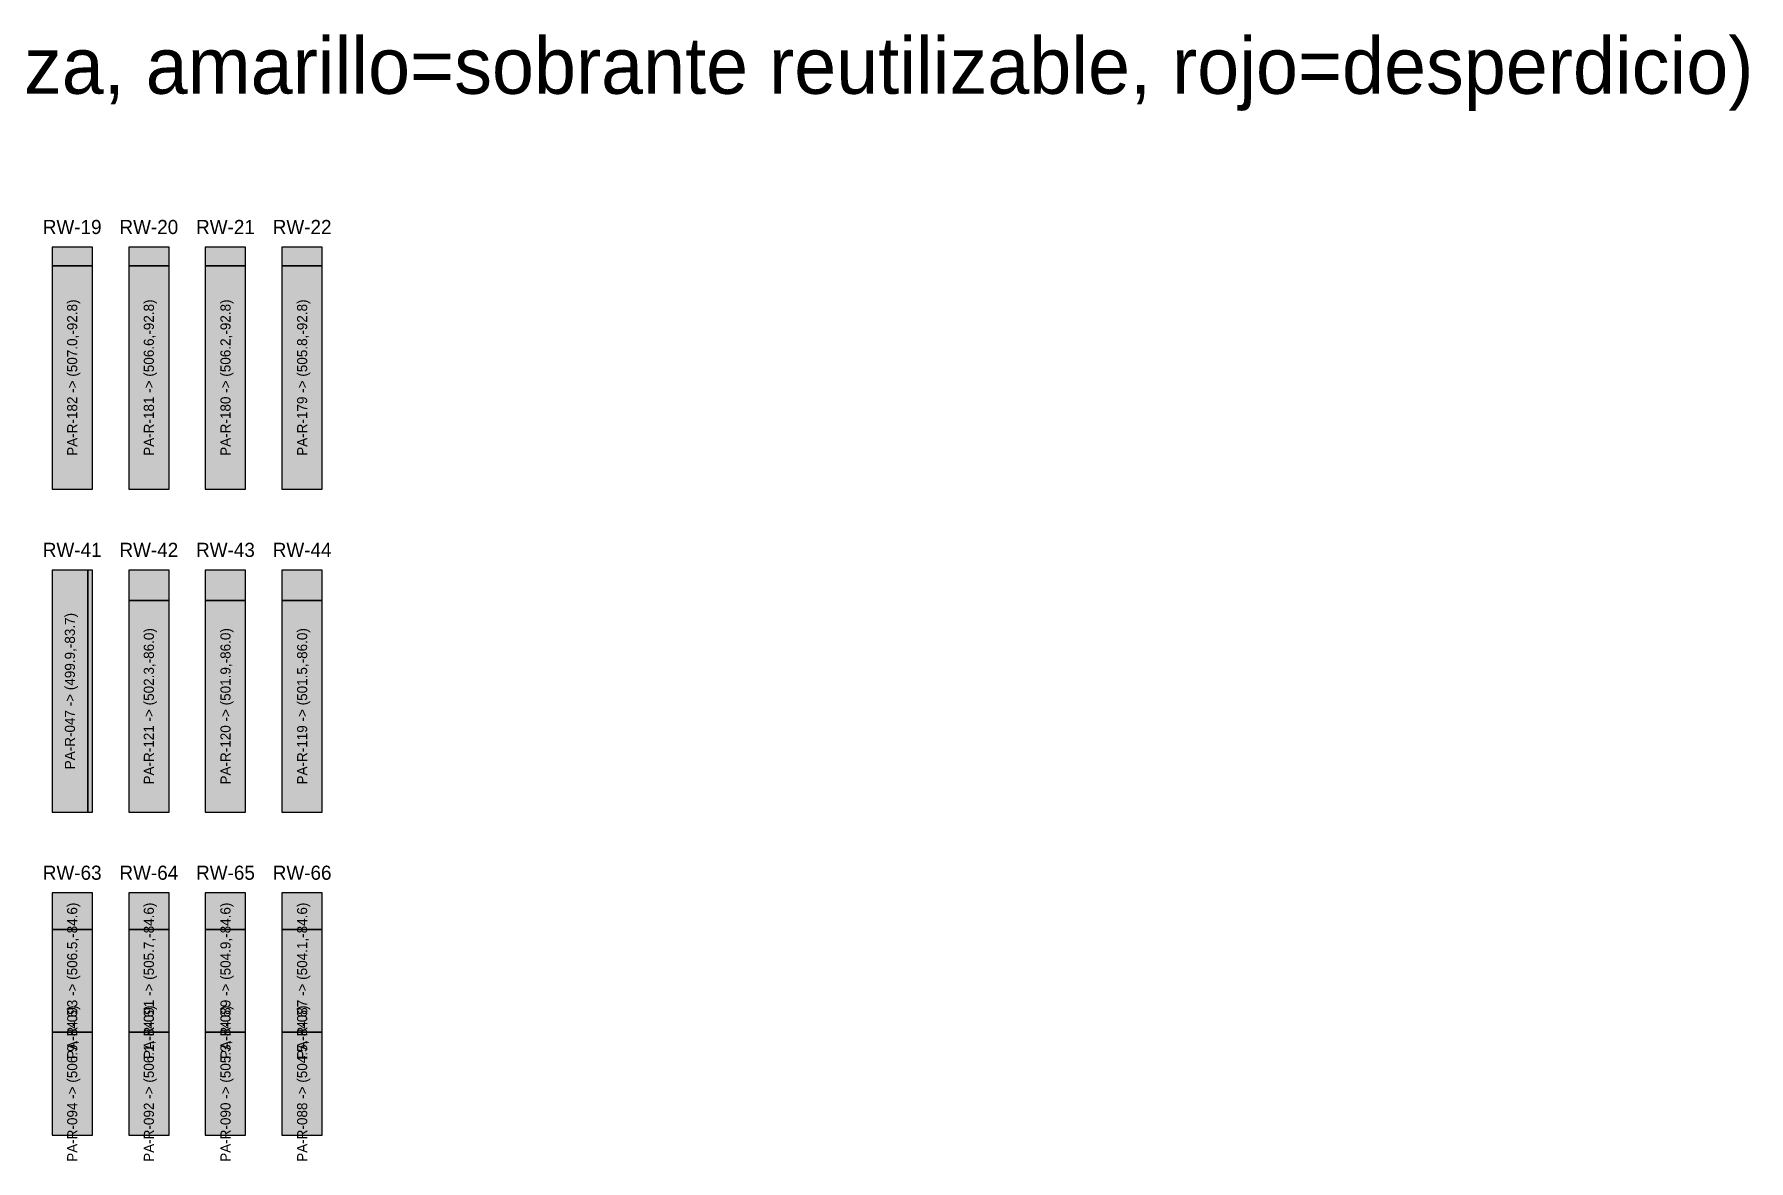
# Model space of a CAD drawing. Header units: metres. Extents: x 486.3 to 507.8, y -106.1 to -80.1.
# Drawn here: x 496.29 to 504.79, y -100.76 to -95.18 of the extents above; entities that cross this region are included whole.
import ezdxf
from ezdxf.enums import TextEntityAlignment as Align

# ---------------------------------------------------------------- set-up
doc = ezdxf.new("R2010")
doc.units = ezdxf.units.M
for name, color, linetype in [('RECORTE-DESPERDICIO', 1, 'Continuous'), ('RECORTE-PIEZA', 3, 'Continuous'), ('RECORTE-SOBRANTE', 2, 'Continuous'), ('RECORTE-TEXTO', 7, 'Continuous'), ('TITULO', 5, 'Continuous')]:
    doc.layers.add(name, color=color, linetype=linetype)

msp = doc.modelspace()

# ---------------------------------------------------------------- hatches: boundary and pattern name
at = {"layer": 'RECORTE-DESPERDICIO', "transparency": 33554610}
h = msp.add_hatch(color=1, dxfattribs=at)
h.dxf.hatch_style = 1
h.paths.add_polyline_path([(496.3787, -96.3234), (496.5787, -96.3234), (496.5787, -96.2304), (496.3787, -96.2304)])
h = msp.add_hatch(color=1, dxfattribs=at)
h.dxf.hatch_style = 1
h.paths.add_polyline_path([(496.7587, -96.3234), (496.9587, -96.3234), (496.9587, -96.2304), (496.7587, -96.2304)])
h = msp.add_hatch(color=1, dxfattribs=at)
h.dxf.hatch_style = 1
h.paths.add_polyline_path([(497.1387, -96.3234), (497.3387, -96.3234), (497.3387, -96.2304), (497.1387, -96.2304)])
h = msp.add_hatch(color=1, dxfattribs=at)
h.dxf.hatch_style = 1
h.paths.add_polyline_path([(497.5187, -96.3234), (497.7187, -96.3234), (497.7187, -96.2304), (497.5187, -96.2304)])
h = msp.add_hatch(color=1, dxfattribs=at)
h.dxf.hatch_style = 1
h.paths.add_polyline_path([(496.5557, -99.0304), (496.5787, -99.0304), (496.5787, -97.8304), (496.5557, -97.8304)])
at = {"layer": 'RECORTE-PIEZA', "transparency": 33554597}
h = msp.add_hatch(color=3, dxfattribs=at)
h.dxf.hatch_style = 1
h.paths.add_polyline_path([(496.3787, -97.4304), (496.5787, -97.4304), (496.5787, -96.3234), (496.3787, -96.3234)])
h = msp.add_hatch(color=3, dxfattribs=at)
h.dxf.hatch_style = 1
h.paths.add_polyline_path([(496.7587, -97.4304), (496.9587, -97.4304), (496.9587, -96.3234), (496.7587, -96.3234)])
h = msp.add_hatch(color=3, dxfattribs=at)
h.dxf.hatch_style = 1
h.paths.add_polyline_path([(497.1387, -97.4304), (497.3387, -97.4304), (497.3387, -96.3234), (497.1387, -96.3234)])
h = msp.add_hatch(color=3, dxfattribs=at)
h.dxf.hatch_style = 1
h.paths.add_polyline_path([(497.5187, -97.4304), (497.7187, -97.4304), (497.7187, -96.3234), (497.5187, -96.3234)])
h = msp.add_hatch(color=3, dxfattribs=at)
h.dxf.hatch_style = 1
h.paths.add_polyline_path([(496.3787, -99.0304), (496.5557, -99.0304), (496.5557, -97.8304), (496.3787, -97.8304)])
h = msp.add_hatch(color=3, dxfattribs=at)
h.dxf.hatch_style = 1
h.paths.add_polyline_path([(496.7587, -99.0304), (496.9587, -99.0304), (496.9587, -97.9809), (496.7587, -97.9809)])
h = msp.add_hatch(color=3, dxfattribs=at)
h.dxf.hatch_style = 1
h.paths.add_polyline_path([(497.1387, -99.0304), (497.3387, -99.0304), (497.3387, -97.9809), (497.1387, -97.9809)])
h = msp.add_hatch(color=3, dxfattribs=at)
h.dxf.hatch_style = 1
h.paths.add_polyline_path([(497.5187, -99.0304), (497.7187, -99.0304), (497.7187, -97.9809), (497.5187, -97.9809)])
h = msp.add_hatch(color=3, dxfattribs=at)
h.dxf.hatch_style = 1
h.paths.add_polyline_path([(496.3787, -100.1208), (496.5787, -100.1208), (496.5787, -99.6112), (496.3787, -99.6112)])
h = msp.add_hatch(color=3, dxfattribs=at)
h.dxf.hatch_style = 1
h.paths.add_polyline_path([(496.7587, -100.1208), (496.9587, -100.1208), (496.9587, -99.6112), (496.7587, -99.6112)])
h = msp.add_hatch(color=3, dxfattribs=at)
h.dxf.hatch_style = 1
h.paths.add_polyline_path([(497.1387, -100.1208), (497.3387, -100.1208), (497.3387, -99.6112), (497.1387, -99.6112)])
h = msp.add_hatch(color=3, dxfattribs=at)
h.dxf.hatch_style = 1
h.paths.add_polyline_path([(497.5187, -100.1208), (497.7187, -100.1208), (497.7187, -99.6112), (497.5187, -99.6112)])
h = msp.add_hatch(color=3, dxfattribs=at)
h.dxf.hatch_style = 1
h.paths.add_polyline_path([(496.3787, -100.6304), (496.5787, -100.6304), (496.5787, -100.1208), (496.3787, -100.1208)])
h = msp.add_hatch(color=3, dxfattribs=at)
h.dxf.hatch_style = 1
h.paths.add_polyline_path([(496.7587, -100.6304), (496.9587, -100.6304), (496.9587, -100.1208), (496.7587, -100.1208)])
h = msp.add_hatch(color=3, dxfattribs=at)
h.dxf.hatch_style = 1
h.paths.add_polyline_path([(497.1387, -100.6304), (497.3387, -100.6304), (497.3387, -100.1208), (497.1387, -100.1208)])
h = msp.add_hatch(color=3, dxfattribs=at)
h.dxf.hatch_style = 1
h.paths.add_polyline_path([(497.5187, -100.6304), (497.7187, -100.6304), (497.7187, -100.1208), (497.5187, -100.1208)])
at = {"layer": 'RECORTE-SOBRANTE', "transparency": 33554610}
h = msp.add_hatch(color=2, dxfattribs=at)
h.dxf.hatch_style = 1
h.paths.add_polyline_path([(496.7587, -97.9809), (496.9587, -97.9809), (496.9587, -97.8304), (496.7587, -97.8304)])
h = msp.add_hatch(color=2, dxfattribs=at)
h.dxf.hatch_style = 1
h.paths.add_polyline_path([(497.1387, -97.9809), (497.3387, -97.9809), (497.3387, -97.8304), (497.1387, -97.8304)])
h = msp.add_hatch(color=2, dxfattribs=at)
h.dxf.hatch_style = 1
h.paths.add_polyline_path([(497.5187, -97.9809), (497.7187, -97.9809), (497.7187, -97.8304), (497.5187, -97.8304)])
h = msp.add_hatch(color=2, dxfattribs=at)
h.dxf.hatch_style = 1
h.paths.add_polyline_path([(496.3787, -99.6112), (496.5787, -99.6112), (496.5787, -99.4304), (496.3787, -99.4304)])
h = msp.add_hatch(color=2, dxfattribs=at)
h.dxf.hatch_style = 1
h.paths.add_polyline_path([(496.7587, -99.6112), (496.9587, -99.6112), (496.9587, -99.4304), (496.7587, -99.4304)])
h = msp.add_hatch(color=2, dxfattribs=at)
h.dxf.hatch_style = 1
h.paths.add_polyline_path([(497.1387, -99.6112), (497.3387, -99.6112), (497.3387, -99.4304), (497.1387, -99.4304)])
h = msp.add_hatch(color=2, dxfattribs=at)
h.dxf.hatch_style = 1
h.paths.add_polyline_path([(497.5187, -99.6112), (497.7187, -99.6112), (497.7187, -99.4304), (497.5187, -99.4304)])

# ---------------------------------------------------------------- linework, layer by layer
at = {"layer": 'RECORTE-DESPERDICIO'}
for points in [[(496.3787, -96.3234), (496.5787, -96.3234), (496.5787, -96.2304), (496.3787, -96.2304)], [(496.7587, -96.3234), (496.9587, -96.3234), (496.9587, -96.2304), (496.7587, -96.2304)], [(497.1387, -96.3234), (497.3387, -96.3234), (497.3387, -96.2304), (497.1387, -96.2304)], [(497.5187, -96.3234), (497.7187, -96.3234), (497.7187, -96.2304), (497.5187, -96.2304)], [(496.5557, -99.0304), (496.5787, -99.0304), (496.5787, -97.8304), (496.5557, -97.8304)]]:
    msp.add_lwpolyline(points, close=True, dxfattribs=at)
at = {"layer": 'RECORTE-PIEZA'}
for points in [[(496.3787, -97.4304), (496.5787, -97.4304), (496.5787, -96.3234), (496.3787, -96.3234)], [(496.7587, -97.4304), (496.9587, -97.4304), (496.9587, -96.3234), (496.7587, -96.3234)], [(497.1387, -97.4304), (497.3387, -97.4304), (497.3387, -96.3234), (497.1387, -96.3234)], [(497.5187, -97.4304), (497.7187, -97.4304), (497.7187, -96.3234), (497.5187, -96.3234)], [(496.3787, -99.0304), (496.5557, -99.0304), (496.5557, -97.8304), (496.3787, -97.8304)], [(496.7587, -99.0304), (496.9587, -99.0304), (496.9587, -97.9809), (496.7587, -97.9809)], [(497.1387, -99.0304), (497.3387, -99.0304), (497.3387, -97.9809), (497.1387, -97.9809)], [(497.5187, -99.0304), (497.7187, -99.0304), (497.7187, -97.9809), (497.5187, -97.9809)], [(496.3787, -100.1208), (496.5787, -100.1208), (496.5787, -99.6112), (496.3787, -99.6112)], [(496.7587, -100.1208), (496.9587, -100.1208), (496.9587, -99.6112), (496.7587, -99.6112)], [(497.1387, -100.1208), (497.3387, -100.1208), (497.3387, -99.6112), (497.1387, -99.6112)], [(497.5187, -100.1208), (497.7187, -100.1208), (497.7187, -99.6112), (497.5187, -99.6112)], [(496.3787, -100.6304), (496.5787, -100.6304), (496.5787, -100.1208), (496.3787, -100.1208)], [(496.7587, -100.6304), (496.9587, -100.6304), (496.9587, -100.1208), (496.7587, -100.1208)], [(497.1387, -100.6304), (497.3387, -100.6304), (497.3387, -100.1208), (497.1387, -100.1208)], [(497.5187, -100.6304), (497.7187, -100.6304), (497.7187, -100.1208), (497.5187, -100.1208)]]:
    msp.add_lwpolyline(points, close=True, dxfattribs=at)
at = {"layer": 'RECORTE-SOBRANTE'}
for points in [[(496.7587, -97.9809), (496.9587, -97.9809), (496.9587, -97.8304), (496.7587, -97.8304)], [(497.1387, -97.9809), (497.3387, -97.9809), (497.3387, -97.8304), (497.1387, -97.8304)], [(497.5187, -97.9809), (497.7187, -97.9809), (497.7187, -97.8304), (497.5187, -97.8304)], [(496.3787, -99.6112), (496.5787, -99.6112), (496.5787, -99.4304), (496.3787, -99.4304)], [(496.7587, -99.6112), (496.9587, -99.6112), (496.9587, -99.4304), (496.7587, -99.4304)], [(497.1387, -99.6112), (497.3387, -99.6112), (497.3387, -99.4304), (497.1387, -99.4304)], [(497.5187, -99.6112), (497.7187, -99.6112), (497.7187, -99.4304), (497.5187, -99.4304)]]:
    msp.add_lwpolyline(points, close=True, dxfattribs=at)
at = {"layer": 'RECORTE-TEXTO'}
for points in [[(496.3787, -97.4304), (496.5787, -97.4304), (496.5787, -96.2304), (496.3787, -96.2304)], [(496.7587, -97.4304), (496.9587, -97.4304), (496.9587, -96.2304), (496.7587, -96.2304)], [(497.1387, -97.4304), (497.3387, -97.4304), (497.3387, -96.2304), (497.1387, -96.2304)], [(497.5187, -97.4304), (497.7187, -97.4304), (497.7187, -96.2304), (497.5187, -96.2304)], [(496.3787, -99.0304), (496.5787, -99.0304), (496.5787, -97.8304), (496.3787, -97.8304)], [(496.7587, -99.0304), (496.9587, -99.0304), (496.9587, -97.8304), (496.7587, -97.8304)], [(497.1387, -99.0304), (497.3387, -99.0304), (497.3387, -97.8304), (497.1387, -97.8304)], [(497.5187, -99.0304), (497.7187, -99.0304), (497.7187, -97.8304), (497.5187, -97.8304)], [(496.3787, -100.6304), (496.5787, -100.6304), (496.5787, -99.4304), (496.3787, -99.4304)], [(496.7587, -100.6304), (496.9587, -100.6304), (496.9587, -99.4304), (496.7587, -99.4304)], [(497.1387, -100.6304), (497.3387, -100.6304), (497.3387, -99.4304), (497.1387, -99.4304)], [(497.5187, -100.6304), (497.7187, -100.6304), (497.7187, -99.4304), (497.5187, -99.4304)]]:
    msp.add_lwpolyline(points, close=True, dxfattribs=at)

# ---------------------------------------------------------------- texts
for s, p in [('RW-19', (496.4787, -96.1304)), ('RW-20', (496.8587, -96.1304)), ('RW-21', (497.2387, -96.1304)), ('RW-22', (497.6187, -96.1304)), ('RW-41', (496.4787, -97.7304)), ('RW-42', (496.8587, -97.7304)), ('RW-43', (497.2387, -97.7304)), ('RW-44', (497.6187, -97.7304)), ('RW-63', (496.4787, -99.3304)), ('RW-64', (496.8587, -99.3304)), ('RW-65', (497.2387, -99.3304)), ('RW-66', (497.6187, -99.3304))]:
    msp.add_text(s, height=0.07, dxfattribs=at).set_placement(p, align=Align.MIDDLE_CENTER)
for s, p in [('PA-R-182 -> (507.0,-92.8)', (496.4787, -96.8769)), ('PA-R-181 -> (506.6,-92.8)', (496.8587, -96.8769)), ('PA-R-180 -> (506.2,-92.8)', (497.2387, -96.8769)), ('PA-R-179 -> (505.8,-92.8)', (497.6187, -96.8769)), ('PA-R-047 -> (499.9,-83.7)', (496.4672, -98.4304)), ('PA-R-121 -> (502.3,-86.0)', (496.8587, -98.5057)), ('PA-R-120 -> (501.9,-86.0)', (497.2387, -98.5057)), ('PA-R-119 -> (501.5,-86.0)', (497.6187, -98.5057)), ('PA-R-093 -> (506.5,-84.6)', (496.4787, -99.866)), ('PA-R-091 -> (505.7,-84.6)', (496.8587, -99.866)), ('PA-R-089 -> (504.9,-84.6)', (497.2387, -99.866)), ('PA-R-087 -> (504.1,-84.6)', (497.6187, -99.866)), ('PA-R-094 -> (506.9,-84.6)', (496.4787, -100.3756)), ('PA-R-092 -> (506.1,-84.6)', (496.8587, -100.3756)), ('PA-R-090 -> (505.3,-84.6)', (497.2387, -100.3756)), ('PA-R-088 -> (504.5,-84.6)', (497.6187, -100.3756))]:
    msp.add_text(s, height=0.05, rotation=90, dxfattribs=at).set_placement(p, align=Align.MIDDLE_CENTER)
at = {"layer": 'TITULO', "color": 5}
msp.add_text('DESPIECE DE RECORTES - ROYAL WALNUT  (verde=pieza, amarillo=sobrante reutilizable, rojo=desperdicio)', height=0.28, dxfattribs=at).set_placement((495.5387, -95.3304), align=Align.MIDDLE_CENTER)

doc.saveas('drawing.dxf')
